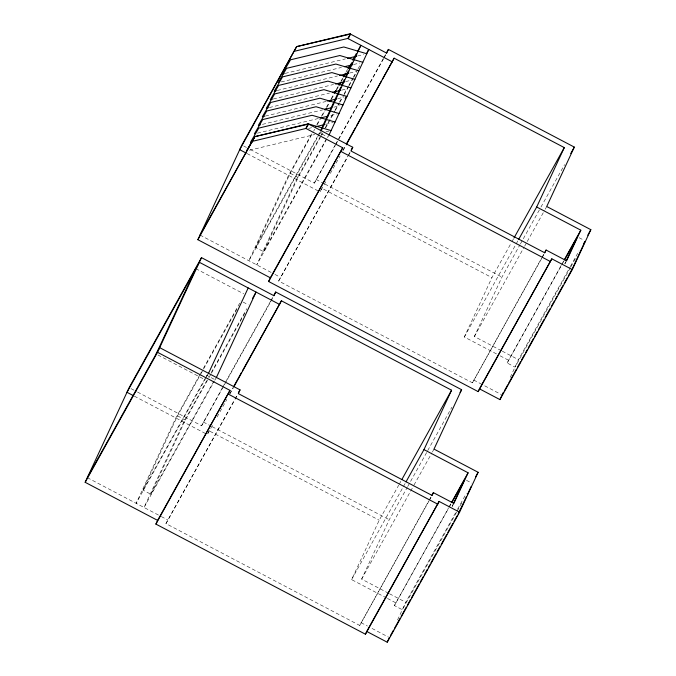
<?xml version="1.0" encoding="UTF-8"?>
<svg xmlns="http://www.w3.org/2000/svg" width="676" height="676" viewBox="0 0 676 676"><rect width="100%" height="100%" fill="white"/><g stroke="black" fill="none" stroke-linecap="round" stroke-linejoin="round"><path stroke-width="0.51" stroke-dasharray="3.38 2.54" d="M213.701 381.374L150.875 494.257L142.999 490.117L177.492 415.875L200.476 374.58M326.423 138.774L263.589 251.658L255.714 247.517L290.207 173.276L313.199 131.981M150.875 494.257L185.368 420.016L208.352 378.721M263.589 251.658L298.091 177.416L321.075 136.121M205.85 377.8L207.616 373.997M137.507 392.046L201.609 425.736L222.32 387.906M250.221 149.447L314.332 183.137L335.042 145.306M429.006 500.958L359.725 625.444L165.941 523.604L234.386 400.023M207.76 433.586L209.053 430.806M541.73 258.359L472.44 382.836L278.656 281.005L347.616 156.494M386.537 597.964L351.613 579.611L379.211 520.224L398.713 485.182M496.497 353.92L464.327 337.011L491.925 277.625L511.428 242.583M388.59 593.274L361.643 579.112L389.241 519.726L407.205 487.447M501.313 350.675L474.366 336.513L501.955 277.118L519.92 244.847M359.725 625.444L428.761 500.941M472.44 382.836L541.476 258.342M456.655 512.087L402.313 609.718L394.429 605.578L448.585 507.82M570.4 267.645L515.028 367.119L507.152 362.978L561.308 265.22M397.564 619.926L405.761 602.299L457.086 510.084M510.287 377.326L518.475 359.691L569.8 267.485M452.168 506.307L453.03 504.448M564.882 263.699L565.744 261.849M311.636 133.865L288.542 175.354L248.869 260.733L318.666 135.327M316.765 124.638L320.872 117.261M321.387 116.34L324.463 110.813M326.516 107.121L329.085 102.515M331.139 98.823L333.699 94.209M336.268 89.604L338.321 85.911M340.89 81.306L342.943 77.613M346.019 72.087L347.557 69.315M313.706 131.059L314.729 129.226M317.281 124.638L320.348 119.128M322.393 115.461L324.945 110.872M326.99 107.197L329.542 102.608M331.586 98.941L334.645 93.432M336.69 89.764L338.735 86.089M341.287 81.5L343.332 77.833M255.714 247.517L317.526 136.468M318.033 135.555L319.571 132.8L327.446 136.941M319.182 134.406L321.235 130.721M320.542 136.155L296.418 179.495L256.753 264.874L327.057 138.546M321.049 135.234L322.08 133.392M325.156 127.857L334.392 111.261M334.907 110.34L339.014 102.963M339.529 102.042L342.09 97.428M344.143 93.744L348.25 86.367M348.765 85.446L352.872 78.07M353.387 77.148L357.494 69.772M358.001 68.842L360.055 65.158M321.582 135.2L322.604 133.366M325.671 127.857L334.865 111.337M335.372 110.425L339.462 103.082M339.969 102.16L343.552 95.738M344.059 94.817L348.655 86.562M349.171 85.641L353.252 78.298M353.768 77.385L356.827 71.876M327.573 137.625L329.111 134.862M199.944 374.622L175.819 417.954L136.155 503.333L208.521 373.321M200.459 373.693L201.482 371.851M203.535 368.166L241.002 300.854M200.992 373.659L203.028 369.992M203.544 369.071L236.744 309.422M142.999 490.117L206.848 375.4L214.723 379.54M335.558 144.385L383.284 58.635M383.799 57.705L385.852 54.021M314.332 183.137L335.372 145.332M335.879 144.411L383.613 58.651M384.129 57.73L386.182 54.046M206.797 380.605L183.695 422.094L144.03 507.473L214.343 381.146M211.411 372.307L246.825 308.678M208.867 377.8L210.912 374.132M211.419 373.211L245.135 312.642M214.858 380.225L216.396 377.462M342.816 150.393L345.385 145.788M325.697 181.768L320.052 191.916L321.776 188.198L491.925 277.625M330.31 173.47L340.062 155.953M343.146 150.418L346.222 144.892M348.123 155.573L350.176 151.889M278.656 281.005L347.946 156.519M348.453 155.598L350.506 151.914M222.835 386.985L270.569 301.234M271.076 300.313L273.129 296.62M201.609 425.736L273.459 296.646M229.586 393.922L233.178 387.466M207.845 433.595L212.467 425.297M217.08 416.999L226.832 399.474M229.916 393.947L233.507 387.492M234.893 399.102L237.462 394.488M165.941 523.604L234.707 400.048M235.223 399.119L237.276 395.435M511.943 241.662L513.481 238.89M464.327 337.011L518.222 240.191M520.435 243.926L540.454 207.963M540.961 207.042L564.57 164.631M474.366 336.513L524.145 247.07M524.66 246.149L526.714 242.464M527.229 241.535L544.679 210.185M545.186 209.264L546.732 206.501M399.22 484.261L401.274 480.577M351.613 579.611L402.938 487.404M403.445 486.483L405.499 482.799M407.721 486.526L427.215 451.492M427.731 450.562L451.855 407.231M361.643 579.112L413.484 485.985M413.991 485.064L431.956 452.785M432.471 451.864L434.009 449.101M541.991 257.421L544.045 253.728M542.236 257.438L544.29 253.745M429.277 500.02L430.815 497.257M429.522 500.037L431.06 497.274M561.824 264.299L563.361 261.536M507.152 362.978L562.517 263.505M563.032 262.584L564.054 260.742M564.874 263.868L566.158 261.57M570.316 266.564L579.036 250.889M570.907 266.724L575.521 258.435M449.101 506.899L451.154 503.214M394.429 605.578L448.779 507.946M449.287 507.025L451.34 503.341M452.159 506.468L453.858 503.409M457.593 509.163L466.322 493.488M457.162 511.166L462.291 501.955M285.213 73.388L345.377 58.905M357.621 55.964L363.739 54.486M281.241 81.931L341.414 67.448M353.649 64.499L359.776 63.029M277.278 90.466L337.451 75.982M349.686 73.033L355.804 71.563M273.307 99L333.479 84.517M345.715 81.576L351.841 80.098M269.344 107.543L329.516 93.06M341.752 90.111L347.87 88.641M265.372 116.078L326.567 101.349M337.789 98.645L343.907 97.175M262.432 124.367L322.604 109.884M333.817 107.188L339.935 105.709M257.438 133.155L318.633 118.427M330.868 115.478L336.994 114.007M308.543 128.432L311.611 127.696M325.883 124.257L333.023 122.542M249.512 150.233L314.779 134.516M318.861 133.535L321.92 132.8M326.001 131.82L329.06 131.076M579.138 237.707L583.515 240.014M316.055 179.419L323.931 183.559M324.869 184.058L501.955 277.118M243.715 146.024L246.503 147.495M290.207 173.276L298.091 177.416M247.07 153.562L319.14 191.435M502.234 351.157L518.475 359.691M500.172 355.846L508.445 360.198M200.028 235.062L271.296 272.512M274.929 274.422L280.379 277.287M473.732 380.056L482.901 384.872M484.726 385.835L501.22 394.497M195.795 268.651L243.715 293.832M243.09 302.079L248.345 304.842M466.423 480.315L471.671 483.07M157.973 354.993L204.972 379.692M203.332 422.027L210.337 425.703M212.146 426.657L389.241 519.726M131 388.624L136.577 391.556M209.991 431.296L379.211 520.224M177.492 415.875L185.368 420.016M134.355 396.161L206.425 434.034M389.52 593.765L405.761 602.299M387.458 598.446L395.73 602.798M87.314 477.67L160.389 516.067M161.302 516.548L167.665 519.895M361.018 622.655L367.431 626.027M372.011 628.435L388.497 637.096"/><path stroke-width="1.01" d="M439.104 501.423L365.446 634.223L155.903 524.103L157.626 520.393L85.159 482.309L129.141 387.652L201.499 257.64L273.974 295.725L275.698 292.015L461.607 389.706L434.009 449.101L478.126 472.287L459.587 512.188L387.221 642.2L366.738 631.435L439.104 501.423L459.587 512.188M551.819 258.824L478.16 391.615L268.625 281.503L270.349 277.794L197.874 239.701L241.856 145.053L296.637 46.627L349.923 33.8L386.689 53.125L388.413 49.407L574.321 147.106L546.732 206.501L590.841 229.679L572.302 269.589L499.936 399.6L479.453 388.835L551.819 258.824L572.302 269.589M197.874 239.701L254.81 136.645L308.112 123.818L331.096 130.586M246.208 153.106L239.701 149.692L296.637 46.627L350.455 34.079L348.275 38.709M156.131 354.03L195.795 268.651M85.159 482.309L157.525 352.289L201.499 257.64M320.897 129.944L340.797 87.111M341.676 85.21L344.329 79.498M345.656 76.641L348.309 70.929M349.196 69.028L352.289 62.369M208.521 373.321L248.185 287.942M321.235 130.721L360.908 45.343L357.308 51.798M345.132 98.865L346.019 96.964M216.396 377.462L256.06 292.083L252.469 298.538M329.111 134.862L368.783 49.483L366.73 53.167M155.903 524.103L229.992 390.382L157.525 352.289M268.625 281.503L342.715 147.774L305.949 128.457L252.655 141.284M87.314 477.67L159.68 347.65L240.031 389.875L238.307 393.593L432.091 495.432L433.384 492.643L453.858 503.409L468.088 472.786L423.979 449.599L451.568 390.213L281.419 300.795L242.414 370.87M234.014 386.571L281.419 300.795M246.453 150.968L254.81 136.645L308.636 124.097L305.949 128.457L308.112 123.818L352.745 147.275L351.021 150.993L544.805 252.824L546.098 250.044L566.581 260.809L580.811 230.186L536.693 207L564.291 147.605L394.142 58.187L382.337 79.396M346.737 143.963L394.142 58.187M365.446 634.223L366.738 631.435M478.16 391.615L479.453 388.835M387.221 642.2L389.376 637.561M499.936 399.6L501.66 395.891M502.952 393.102L502.091 394.961L503.628 392.198M453.461 503.519L464.665 479.394L451.855 502.42M566.175 260.919L577.388 236.794L564.57 259.821M466.508 496.522L458.075 514.132M467.37 494.663L471.257 486.314M572.327 268.769L584.833 241.856M200.028 235.062L254.81 136.645M334.214 93.288L335.752 90.525M338.837 84.99L339.859 83.148M343.45 76.692L344.997 73.929M348.072 68.394L349.61 65.631M352.695 60.096L356.286 53.641M325.452 109.951L326.474 108.118M330.049 101.696L331.071 99.854M335.161 92.511L336.183 90.677M339.251 85.176L340.78 82.421M343.847 76.912L345.884 73.245M348.444 68.656L351.503 63.147M386.368 53.1L388.413 49.407M270.349 277.794L342.715 147.774M346.408 143.946L355.644 127.341M356.675 125.499L381.306 81.238M351.207 150.047L352.745 147.275M273.645 295.699L275.698 292.015M157.626 520.393L229.992 390.382M233.693 386.545L241.391 372.713M238.484 392.646L240.031 389.875M513.997 237.969L564.291 147.605M518.729 239.27L536.693 207M570.73 153.562L574.321 147.106M401.789 479.647L451.568 390.213M406.014 481.87L423.979 449.599M460.069 392.477L461.607 389.706M544.56 252.807L546.098 250.044M431.837 495.407L433.384 492.643M564.384 259.685L580.811 230.186M587.765 235.214L590.841 229.679M583.726 243.69L584.748 241.847M504.659 390.356L507.735 384.83M508.758 382.988L516.447 369.172M517.47 367.33L520.545 361.804M521.576 359.962L524.652 354.427M525.674 352.585L527.212 349.822M528.243 347.979L533.364 338.769M534.395 336.927L537.471 331.401M538.493 329.558L544.129 319.427M545.16 317.585L550.281 308.374M551.312 306.532L554.388 301.006M555.41 299.164L556.948 296.401M557.97 294.559L563.1 285.348M564.13 283.506L567.206 277.98M568.229 276.138L571.82 269.69M451.669 502.293L468.088 472.786M475.558 476.893L478.126 472.287M390.398 635.719L393.474 630.193M394.505 628.35L400.141 618.219M401.164 616.377L406.293 607.166M407.315 605.324L410.391 599.798M411.422 597.956L419.112 584.14M420.134 582.298L423.21 576.772M424.241 574.93L427.316 569.403M428.339 567.561L429.877 564.798M430.899 562.956L436.028 553.737M437.051 551.895L440.127 546.369M441.158 544.526L446.794 534.395M447.816 532.553L452.945 523.342M453.968 521.5L457.044 515.974M278.182 82.666L286.548 68.344L339.834 55.517L362.835 62.285M254.379 133.89L262.744 119.567L316.038 106.74L339.031 113.517M294.483 51.266L347.768 38.439L350.455 34.079M284.19 73.633L282.145 74.123L290.511 59.809L343.805 46.974L366.798 53.75M347.422 58.415L356.598 56.209M344.473 66.704L352.635 64.744M276.256 90.711L274.219 91.201L282.576 76.878L335.871 64.051L358.863 70.828M339.487 75.492L348.664 73.278M272.293 99.245L270.248 99.744L278.613 85.421L331.899 72.594L354.9 79.362M335.524 84.027L344.701 81.821M268.321 107.788L266.285 108.278L274.65 93.956L327.936 81.128L350.928 87.905M332.575 92.316L340.729 90.356M264.358 116.323L262.313 116.813L270.679 102.49L323.965 89.663L346.965 96.44M327.59 101.104L336.766 98.89M260.387 124.866L258.35 125.356L266.716 111.033L320.001 98.206L342.994 104.974M324.641 109.394L331.781 107.678M320.669 117.937L327.809 116.213M252.452 141.935L250.416 142.425L258.781 128.102L312.067 115.275L335.068 122.052M315.684 126.716L324.869 124.502M347.768 38.439L392.41 61.905M340.991 151.492L550.526 261.604M279.695 304.504L199.344 262.28L126.978 392.291L133.493 395.714M228.268 394.091L437.811 504.212"/></g></svg>
